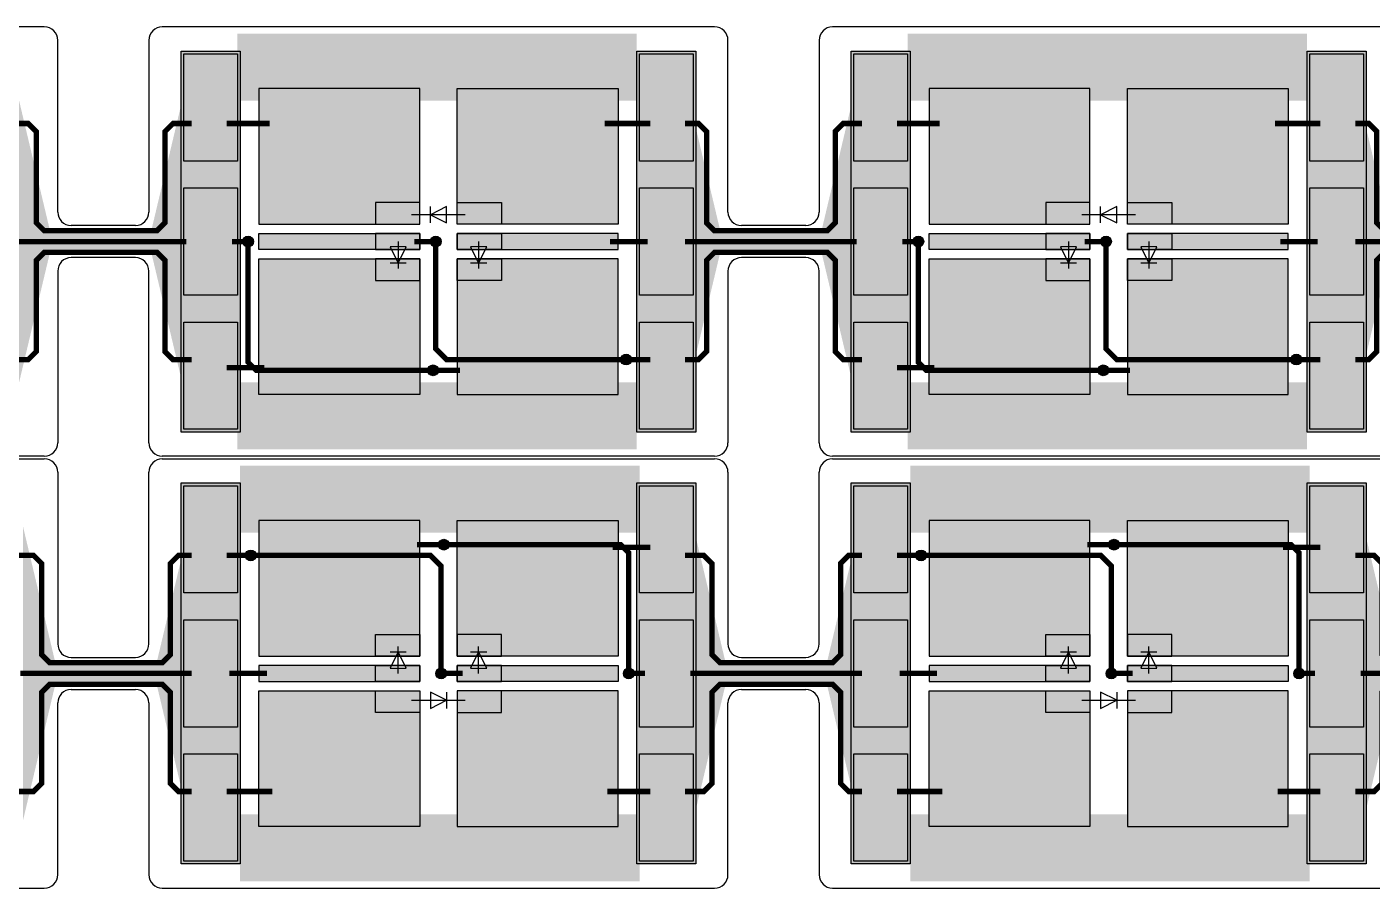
# Model space of a CAD drawing. Extents: x 1822 to 2392, y 725 to 1125.
# Drawn here: x 1937.3 to 1987.5, y 917.7 to 949.8 of the extents above; entities that cross this region are included whole.
import ezdxf

# ---------------------------------------------------------------- set-up
doc = ezdxf.new("R2010")
doc.units = 0
doc.header["$LTSCALE"] = 0.2
for name, color, linetype in [('BS', 1, 'CONTINUOUS'), ('Durchsteiger', 3, 'CONTINUOUS'), ('LED', 7, 'CONTINUOUS'), ('LS', 5, 'CONTINUOUS'), ('Rand', 6, 'CONTINUOUS')]:
    doc.layers.add(name, color=color, linetype=linetype)

msp = doc.modelspace()

# ---------------------------------------------------------------- hatches: boundary and pattern name
at = {"layer": 'BS'}
h = msp.add_hatch(color=256, dxfattribs=at)
h.paths.add_polyline_path([(1943.2, 934.8), (1945.2, 934.8), (1945.2, 938.8), (1943.2, 938.8)])
h.paths.add_polyline_path([(1943.2, 939.8), (1945.2, 939.8), (1945.2, 943.8), (1943.2, 943.8)])
h.paths.add_polyline_path([(1943.2, 944.8), (1945.2, 944.8), (1945.2, 948.8), (1943.2, 948.8)])
h = msp.add_hatch(color=256, dxfattribs=at)
h.paths.add_polyline_path([(1960.2, 934.8), (1962.2, 934.8), (1962.2, 938.8), (1960.2, 938.8)])
h.paths.add_polyline_path([(1960.2, 939.8), (1962.2, 939.8), (1962.2, 943.8), (1960.2, 943.8)])
h.paths.add_polyline_path([(1960.2, 944.8), (1962.2, 944.8), (1962.2, 948.8), (1960.2, 948.8)])
h = msp.add_hatch(color=256, dxfattribs=at)
h.paths.add_polyline_path([(1968.2, 934.8), (1970.2, 934.8), (1970.2, 938.8), (1968.2, 938.8)])
h.paths.add_polyline_path([(1968.2, 939.8), (1970.2, 939.8), (1970.2, 943.8), (1968.2, 943.8)])
h.paths.add_polyline_path([(1968.2, 944.8), (1970.2, 944.8), (1970.2, 948.8), (1968.2, 948.8)])
h = msp.add_hatch(color=256, dxfattribs=at)
h.paths.add_polyline_path([(1985.2, 934.8), (1987.2, 934.8), (1987.2, 938.8), (1985.2, 938.8)])
h.paths.add_polyline_path([(1985.2, 939.8), (1987.2, 939.8), (1987.2, 943.8), (1985.2, 943.8)])
h.paths.add_polyline_path([(1985.2, 944.8), (1987.2, 944.8), (1987.2, 948.8), (1985.2, 948.8)])
h = msp.add_hatch(color=256, dxfattribs=at)
h.paths.add_polyline_path([(1959.4, 936.1), (1959.4, 941.15), (1955.05, 941.15), (1955.05, 940.35), (1953.4, 940.35), (1953.4, 936.1)])
h.paths.add_polyline_path([(1959.4, 941.5), (1959.4, 942.1), (1955.05, 942.1), (1955.05, 941.5)])
h.paths.add_polyline_path([(1959.4, 942.45), (1959.4, 947.5), (1953.4, 947.5), (1953.4, 943.25), (1955.05, 943.25), (1955.05, 942.45)])
h.paths.add_polyline_path([(1950.35, 942.45), (1950.35, 943.25), (1952, 943.25), (1952, 947.5), (1946, 947.5), (1946, 942.45)])
h.paths.add_polyline_path([(1950.35, 941.5), (1950.35, 942.1), (1946, 942.1), (1946, 941.5)])
h.paths.add_polyline_path([(1952, 936.1), (1952, 940.35), (1950.35, 940.35), (1950.35, 941.15), (1946, 941.15), (1946, 936.1)])
h.paths.add_polyline_path([(1952, 940.35), (1952, 941.15), (1951.275, 941.15), (1951.2, 941), (1951.125, 941.15), (1950.35, 941.15), (1950.35, 940.35)], flags=17)
h.paths.add_polyline_path([(1952, 941.5), (1952, 942.1), (1950.35, 942.1), (1950.35, 941.5), (1950.95, 941.5), (1950.9, 941.6), (1951.5, 941.6), (1951.45, 941.5)])
h.paths.add_polyline_path([(1952, 942.45), (1952, 943.25), (1950.35, 943.25), (1950.35, 942.45)], flags=17)
h.paths.add_polyline_path([(1955.05, 942.45), (1955.05, 943.25), (1953.4, 943.25), (1953.4, 942.45)], flags=16)
h.paths.add_polyline_path([(1955.05, 941.5), (1955.05, 942.1), (1953.4, 942.1), (1953.4, 941.5), (1953.95, 941.5), (1953.9, 941.6), (1954.5, 941.6), (1954.45, 941.5)])
h.paths.add_polyline_path([(1955.05, 940.35), (1955.05, 941.15), (1954.275, 941.15), (1954.2, 941), (1954.125, 941.15), (1953.4, 941.15), (1953.4, 940.35)], flags=17)
h = msp.add_hatch(color=256, dxfattribs=at)
h.paths.add_polyline_path([(1984.4, 936.1), (1984.4, 941.15), (1980.05, 941.15), (1980.05, 940.35), (1978.4, 940.35), (1978.4, 936.1)])
h.paths.add_polyline_path([(1984.4, 941.5), (1984.4, 942.1), (1980.05, 942.1), (1980.05, 941.5)])
h.paths.add_polyline_path([(1984.4, 942.45), (1984.4, 947.5), (1978.4, 947.5), (1978.4, 943.25), (1980.05, 943.25), (1980.05, 942.45)])
h.paths.add_polyline_path([(1975.35, 942.45), (1975.35, 943.25), (1977, 943.25), (1977, 947.5), (1971, 947.5), (1971, 942.45)])
h.paths.add_polyline_path([(1975.35, 941.5), (1975.35, 942.1), (1971, 942.1), (1971, 941.5)])
h.paths.add_polyline_path([(1977, 936.1), (1977, 940.35), (1975.35, 940.35), (1975.35, 941.15), (1971, 941.15), (1971, 936.1)])
h.paths.add_polyline_path([(1977, 940.35), (1977, 941.15), (1976.275, 941.15), (1976.2, 941), (1976.125, 941.15), (1975.35, 941.15), (1975.35, 940.35)], flags=17)
h.paths.add_polyline_path([(1977, 941.5), (1977, 942.1), (1975.35, 942.1), (1975.35, 941.5), (1975.95, 941.5), (1975.9, 941.6), (1976.5, 941.6), (1976.45, 941.5)])
h.paths.add_polyline_path([(1977, 942.45), (1977, 943.25), (1975.35, 943.25), (1975.35, 942.45)], flags=17)
h.paths.add_polyline_path([(1980.05, 942.45), (1980.05, 943.25), (1978.4, 943.25), (1978.4, 942.45)], flags=16)
h.paths.add_polyline_path([(1980.05, 941.5), (1980.05, 942.1), (1978.4, 942.1), (1978.4, 941.5), (1978.95, 941.5), (1978.9, 941.6), (1979.5, 941.6), (1979.45, 941.5)])
h.paths.add_polyline_path([(1980.05, 940.35), (1980.05, 941.15), (1979.275, 941.15), (1979.2, 941), (1979.125, 941.15), (1978.4, 941.15), (1978.4, 940.35)], flags=17)
h = msp.add_hatch(color=256, dxfattribs=at)
h.paths.add_polyline_path([(1945.2, 932.7), (1943.2, 932.7), (1943.2, 928.7), (1945.2, 928.7)])
h.paths.add_polyline_path([(1945.2, 927.7), (1943.2, 927.7), (1943.2, 923.7), (1945.2, 923.7)])
h.paths.add_polyline_path([(1945.2, 922.7), (1943.2, 922.7), (1943.2, 918.7), (1945.2, 918.7)])
h = msp.add_hatch(color=256, dxfattribs=at)
h.paths.add_polyline_path([(1962.2, 932.7), (1960.2, 932.7), (1960.2, 928.7), (1962.2, 928.7)])
h.paths.add_polyline_path([(1962.2, 927.7), (1960.2, 927.7), (1960.2, 923.7), (1962.2, 923.7)])
h.paths.add_polyline_path([(1962.2, 922.7), (1960.2, 922.7), (1960.2, 918.7), (1962.2, 918.7)])
h = msp.add_hatch(color=256, dxfattribs=at)
h.paths.add_polyline_path([(1970.2, 932.7), (1968.2, 932.7), (1968.2, 928.7), (1970.2, 928.7)])
h.paths.add_polyline_path([(1970.2, 927.7), (1968.2, 927.7), (1968.2, 923.7), (1970.2, 923.7)])
h.paths.add_polyline_path([(1970.2, 922.7), (1968.2, 922.7), (1968.2, 918.7), (1970.2, 918.7)])
h = msp.add_hatch(color=256, dxfattribs=at)
h.paths.add_polyline_path([(1987.2, 932.7), (1985.2, 932.7), (1985.2, 928.7), (1987.2, 928.7)])
h.paths.add_polyline_path([(1987.2, 927.7), (1985.2, 927.7), (1985.2, 923.7), (1987.2, 923.7)])
h.paths.add_polyline_path([(1987.2, 922.7), (1985.2, 922.7), (1985.2, 918.7), (1987.2, 918.7)])
h = msp.add_hatch(color=256, dxfattribs=at)
h.paths.add_polyline_path([(1946, 931.4), (1946, 926.35), (1950.35, 926.35), (1950.35, 927.15), (1952, 927.15), (1952, 931.4)])
h.paths.add_polyline_path([(1946, 926), (1946, 925.4), (1950.35, 925.4), (1950.35, 926)])
h.paths.add_polyline_path([(1946, 925.05), (1946, 920), (1952, 920), (1952, 924.25), (1950.35, 924.25), (1950.35, 925.05)])
h.paths.add_polyline_path([(1955.05, 925.05), (1955.05, 924.25), (1953.4, 924.25), (1953.4, 920), (1959.4, 920), (1959.4, 925.05)])
h.paths.add_polyline_path([(1955.05, 926), (1955.05, 925.4), (1959.4, 925.4), (1959.4, 926)])
h.paths.add_polyline_path([(1953.4, 931.4), (1953.4, 927.15), (1955.05, 927.15), (1955.05, 926.35), (1959.4, 926.35), (1959.4, 931.4)])
h.paths.add_polyline_path([(1953.4, 927.15), (1953.4, 926.35), (1954.125, 926.35), (1954.2, 926.5), (1954.275, 926.35), (1955.05, 926.35), (1955.05, 927.15)], flags=17)
h.paths.add_polyline_path([(1953.4, 926), (1953.4, 925.4), (1955.05, 925.4), (1955.05, 926), (1954.45, 926), (1954.5, 925.9), (1953.9, 925.9), (1953.95, 926)])
h.paths.add_polyline_path([(1953.4, 925.05), (1953.4, 924.25), (1955.05, 924.25), (1955.05, 925.05)], flags=17)
h.paths.add_polyline_path([(1950.35, 925.05), (1950.35, 924.25), (1952, 924.25), (1952, 925.05)], flags=16)
h.paths.add_polyline_path([(1950.35, 926), (1950.35, 925.4), (1952, 925.4), (1952, 926), (1951.45, 926), (1951.5, 925.9), (1950.9, 925.9), (1950.95, 926)])
h.paths.add_polyline_path([(1950.35, 927.15), (1950.35, 926.35), (1951.125, 926.35), (1951.2, 926.5), (1951.275, 926.35), (1952, 926.35), (1952, 927.15)], flags=17)
h = msp.add_hatch(color=256, dxfattribs=at)
h.paths.add_polyline_path([(1971, 931.4), (1971, 926.35), (1975.35, 926.35), (1975.35, 927.15), (1977, 927.15), (1977, 931.4)])
h.paths.add_polyline_path([(1971, 926), (1971, 925.4), (1975.35, 925.4), (1975.35, 926)])
h.paths.add_polyline_path([(1971, 925.05), (1971, 920), (1977, 920), (1977, 924.25), (1975.35, 924.25), (1975.35, 925.05)])
h.paths.add_polyline_path([(1980.05, 925.05), (1980.05, 924.25), (1978.4, 924.25), (1978.4, 920), (1984.4, 920), (1984.4, 925.05)])
h.paths.add_polyline_path([(1980.05, 926), (1980.05, 925.4), (1984.4, 925.4), (1984.4, 926)])
h.paths.add_polyline_path([(1978.4, 931.4), (1978.4, 927.15), (1980.05, 927.15), (1980.05, 926.35), (1984.4, 926.35), (1984.4, 931.4)])
h.paths.add_polyline_path([(1978.4, 927.15), (1978.4, 926.35), (1979.125, 926.35), (1979.2, 926.5), (1979.275, 926.35), (1980.05, 926.35), (1980.05, 927.15)], flags=17)
h.paths.add_polyline_path([(1978.4, 926), (1978.4, 925.4), (1980.05, 925.4), (1980.05, 926), (1979.45, 926), (1979.5, 925.9), (1978.9, 925.9), (1978.95, 926)])
h.paths.add_polyline_path([(1978.4, 925.05), (1978.4, 924.25), (1980.05, 924.25), (1980.05, 925.05)], flags=17)
h.paths.add_polyline_path([(1975.35, 925.05), (1975.35, 924.25), (1977, 924.25), (1977, 925.05)], flags=16)
h.paths.add_polyline_path([(1975.35, 926), (1975.35, 925.4), (1977, 925.4), (1977, 926), (1976.45, 926), (1976.5, 925.9), (1975.9, 925.9), (1975.95, 926)])
h.paths.add_polyline_path([(1975.35, 927.15), (1975.35, 926.35), (1976.125, 926.35), (1976.2, 926.5), (1976.275, 926.35), (1977, 926.35), (1977, 927.15)], flags=17)
at = {"layer": 'Durchsteiger'}
for points in [[(1945.6, 941.6, 1), (1945.6, 942, 1)], [(1952.6, 941.6, 1), (1952.6, 942, 1)], [(1970.6, 941.6, 1), (1970.6, 942, 1)], [(1977.6, 941.6, 1), (1977.6, 942, 1)], [(1959.7, 937.2, 1), (1959.7, 937.6, 1)], [(1984.7, 937.2, 1), (1984.7, 937.6, 1)], [(1952.5, 936.8, 1), (1952.5, 937.2, 1)], [(1977.5, 936.8, 1), (1977.5, 937.2, 1)], [(1945.7, 930.3, 1), (1945.7, 929.9, 1)], [(1952.9, 930.7, 1), (1952.9, 930.3, 1)], [(1970.7, 930.3, 1), (1970.7, 929.9, 1)], [(1977.9, 930.7, 1), (1977.9, 930.3, 1)], [(1952.8, 925.9, 1), (1952.8, 925.5, 1)], [(1959.8, 925.9, 1), (1959.8, 925.5, 1)], [(1977.8, 925.9, 1), (1977.8, 925.5, 1)], [(1984.8, 925.9, 1), (1984.8, 925.5, 1)]]:
    msp.add_hatch(color=256, dxfattribs=at).paths.add_polyline_path(points)
at = {"layer": 'LS'}
for points in [[(1945.3, 948.9), (1943.1, 948.9), (1943.1, 934.7), (1945.3, 934.7)], [(1962.3, 948.9), (1960.1, 948.9), (1960.1, 934.7), (1962.3, 934.7)], [(1970.3, 948.9), (1968.1, 948.9), (1968.1, 934.7), (1970.3, 934.7)], [(1987.3, 948.9), (1985.1, 948.9), (1985.1, 934.7), (1987.3, 934.7)], [(1945.3, 932.8), (1943.1, 932.8), (1943.1, 918.6), (1945.3, 918.6)], [(1962.3, 932.8), (1960.1, 932.8), (1960.1, 918.6), (1962.3, 918.6)], [(1970.3, 932.8), (1968.1, 932.8), (1968.1, 918.6), (1970.3, 918.6)], [(1987.3, 932.8), (1985.1, 932.8), (1985.1, 918.6), (1987.3, 918.6)]]:
    msp.add_hatch(color=256, dxfattribs=at).paths.add_polyline_path(points)

# ---------------------------------------------------------------- linework, layer by layer
at = {"layer": 'BS'}
for p, q in [((1952.8, 941.8), (1952.6, 941.8)), ((1952.7, 941.9), (1952.7, 941.7)), ((1977.8, 941.8), (1977.6, 941.8)), ((1977.7, 941.9), (1977.7, 941.7)), ((1952.7, 925.6), (1952.7, 925.8)), ((1977.7, 925.6), (1977.7, 925.8)), ((1952.6, 925.7), (1952.8, 925.7)), ((1977.6, 925.7), (1977.8, 925.7))]:
    msp.add_line(p, q, dxfattribs=at)
for points in [[(1945.2, 948.8), (1945.2, 944.8), (1943.2, 944.8), (1943.2, 948.8)], [(1962.2, 948.8), (1962.2, 944.8), (1960.2, 944.8), (1960.2, 948.8)], [(1970.2, 948.8), (1970.2, 944.8), (1968.2, 944.8), (1968.2, 948.8)], [(1987.2, 948.8), (1987.2, 944.8), (1985.2, 944.8), (1985.2, 948.8)], [(1952, 942.45), (1952, 947.5), (1946, 947.5), (1946, 942.45)], [(1953.4, 942.45), (1953.4, 947.5), (1959.4, 947.5), (1959.4, 942.45)], [(1977, 942.45), (1977, 947.5), (1971, 947.5), (1971, 942.45)], [(1978.4, 942.45), (1978.4, 947.5), (1984.4, 947.5), (1984.4, 942.45)], [(1945.2, 943.8), (1945.2, 939.8), (1943.2, 939.8), (1943.2, 943.8)], [(1962.2, 943.8), (1962.2, 939.8), (1960.2, 939.8), (1960.2, 943.8)], [(1970.2, 943.8), (1970.2, 939.8), (1968.2, 939.8), (1968.2, 943.8)], [(1987.2, 943.8), (1987.2, 939.8), (1985.2, 939.8), (1985.2, 943.8)], [(1950.35, 943.25), (1950.35, 942.45), (1952, 942.45), (1952, 943.25)], [(1955.05, 943.25), (1955.05, 942.45), (1953.4, 942.45), (1953.4, 943.25)], [(1975.35, 943.25), (1975.35, 942.45), (1977, 942.45), (1977, 943.25)], [(1980.05, 943.25), (1980.05, 942.45), (1978.4, 942.45), (1978.4, 943.25)], [(1952, 942.1), (1952, 941.5), (1946, 941.5), (1946, 942.1)], [(1950.35, 942.1), (1950.35, 941.5), (1952, 941.5), (1952, 942.1)], [(1955.05, 942.1), (1955.05, 941.5), (1953.4, 941.5), (1953.4, 942.1)], [(1953.4, 942.1), (1953.4, 941.5), (1959.4, 941.5), (1959.4, 942.1)], [(1977, 942.1), (1977, 941.5), (1971, 941.5), (1971, 942.1)], [(1975.35, 942.1), (1975.35, 941.5), (1977, 941.5), (1977, 942.1)], [(1980.05, 942.1), (1980.05, 941.5), (1978.4, 941.5), (1978.4, 942.1)], [(1978.4, 942.1), (1978.4, 941.5), (1984.4, 941.5), (1984.4, 942.1)], [(1952, 941.15), (1952, 936.1), (1946, 936.1), (1946, 941.15)], [(1950.35, 941.15), (1950.35, 940.35), (1952, 940.35), (1952, 941.15)], [(1955.05, 941.15), (1955.05, 940.35), (1953.4, 940.35), (1953.4, 941.15)], [(1953.4, 941.15), (1953.4, 936.1), (1959.4, 936.1), (1959.4, 941.15)], [(1977, 941.15), (1977, 936.1), (1971, 936.1), (1971, 941.15)], [(1975.35, 941.15), (1975.35, 940.35), (1977, 940.35), (1977, 941.15)], [(1980.05, 941.15), (1980.05, 940.35), (1978.4, 940.35), (1978.4, 941.15)], [(1978.4, 941.15), (1978.4, 936.1), (1984.4, 936.1), (1984.4, 941.15)], [(1945.2, 938.8), (1945.2, 934.8), (1943.2, 934.8), (1943.2, 938.8)], [(1962.2, 938.8), (1962.2, 934.8), (1960.2, 934.8), (1960.2, 938.8)], [(1970.2, 938.8), (1970.2, 934.8), (1968.2, 934.8), (1968.2, 938.8)], [(1987.2, 938.8), (1987.2, 934.8), (1985.2, 934.8), (1985.2, 938.8)], [(1943.2, 928.7), (1943.2, 932.7), (1945.2, 932.7), (1945.2, 928.7)], [(1960.2, 928.7), (1960.2, 932.7), (1962.2, 932.7), (1962.2, 928.7)], [(1968.2, 928.7), (1968.2, 932.7), (1970.2, 932.7), (1970.2, 928.7)], [(1985.2, 928.7), (1985.2, 932.7), (1987.2, 932.7), (1987.2, 928.7)], [(1952, 926.35), (1952, 931.4), (1946, 931.4), (1946, 926.35)], [(1953.4, 926.35), (1953.4, 931.4), (1959.4, 931.4), (1959.4, 926.35)], [(1977, 926.35), (1977, 931.4), (1971, 931.4), (1971, 926.35)], [(1978.4, 926.35), (1978.4, 931.4), (1984.4, 931.4), (1984.4, 926.35)], [(1943.2, 923.7), (1943.2, 927.7), (1945.2, 927.7), (1945.2, 923.7)], [(1960.2, 923.7), (1960.2, 927.7), (1962.2, 927.7), (1962.2, 923.7)], [(1968.2, 923.7), (1968.2, 927.7), (1970.2, 927.7), (1970.2, 923.7)], [(1985.2, 923.7), (1985.2, 927.7), (1987.2, 927.7), (1987.2, 923.7)], [(1950.35, 926.35), (1950.35, 927.15), (1952, 927.15), (1952, 926.35)], [(1955.05, 926.35), (1955.05, 927.15), (1953.4, 927.15), (1953.4, 926.35)], [(1975.35, 926.35), (1975.35, 927.15), (1977, 927.15), (1977, 926.35)], [(1980.05, 926.35), (1980.05, 927.15), (1978.4, 927.15), (1978.4, 926.35)], [(1952, 925.4), (1952, 926), (1946, 926), (1946, 925.4)], [(1950.35, 925.4), (1950.35, 926), (1952, 926), (1952, 925.4)], [(1955.05, 925.4), (1955.05, 926), (1953.4, 926), (1953.4, 925.4)], [(1953.4, 925.4), (1953.4, 926), (1959.4, 926), (1959.4, 925.4)], [(1977, 925.4), (1977, 926), (1971, 926), (1971, 925.4)], [(1975.35, 925.4), (1975.35, 926), (1977, 926), (1977, 925.4)], [(1980.05, 925.4), (1980.05, 926), (1978.4, 926), (1978.4, 925.4)], [(1978.4, 925.4), (1978.4, 926), (1984.4, 926), (1984.4, 925.4)], [(1952, 925.05), (1952, 920), (1946, 920), (1946, 925.05)], [(1950.35, 924.25), (1950.35, 925.05), (1952, 925.05), (1952, 924.25)], [(1955.05, 924.25), (1955.05, 925.05), (1953.4, 925.05), (1953.4, 924.25)], [(1953.4, 925.05), (1953.4, 920), (1959.4, 920), (1959.4, 925.05)], [(1977, 925.05), (1977, 920), (1971, 920), (1971, 925.05)], [(1975.35, 924.25), (1975.35, 925.05), (1977, 925.05), (1977, 924.25)], [(1980.05, 924.25), (1980.05, 925.05), (1978.4, 925.05), (1978.4, 924.25)], [(1978.4, 925.05), (1978.4, 920), (1984.4, 920), (1984.4, 925.05)], [(1943.2, 918.7), (1943.2, 922.7), (1945.2, 922.7), (1945.2, 918.7)], [(1960.2, 918.7), (1960.2, 922.7), (1962.2, 922.7), (1962.2, 918.7)], [(1968.2, 918.7), (1968.2, 922.7), (1970.2, 922.7), (1970.2, 918.7)], [(1985.2, 918.7), (1985.2, 922.7), (1987.2, 922.7), (1987.2, 918.7)]]:
    msp.add_lwpolyline(points, close=True, dxfattribs=at)
at = {"layer": 'BS', "const_width": 0.2}
for points in [[(1940.3, 942.2), (1938, 942.2), (1937.7, 942.5), (1937.7, 945.9), (1937.4, 946.2), (1936.9, 946.2)], [(1943.5, 946.2), (1942.8, 946.2), (1942.5, 945.9), (1942.5, 942.5), (1942.2, 942.2), (1940.3, 942.2)], [(1946.4, 946.2), (1944.8, 946.2)], [(1960.6, 946.2), (1958.9, 946.2)], [(1965.3, 942.2), (1963, 942.2), (1962.7, 942.5), (1962.7, 945.9), (1962.4, 946.2), (1961.9, 946.2)], [(1968.5, 946.2), (1967.8, 946.2), (1967.5, 945.9), (1967.5, 942.5), (1967.2, 942.2), (1965.3, 942.2)], [(1971.4, 946.2), (1969.8, 946.2)], [(1985.6, 946.2), (1983.9, 946.2)], [(1990.3, 942.2), (1988, 942.2), (1987.7, 942.5), (1987.7, 945.9), (1987.4, 946.2), (1986.9, 946.2)], [(1940.3, 941.8), (1936.9, 941.8)], [(1943.3, 941.8), (1940.3, 941.8)], [(1945.5, 941.8), (1945, 941.8)], [(1952.5, 941.8), (1951.8, 941.8)], [(1960.5, 941.8), (1959.1, 941.8)], [(1965.3, 941.8), (1961.9, 941.8)], [(1968.3, 941.8), (1965.3, 941.8)], [(1970.5, 941.8), (1970, 941.8)], [(1977.5, 941.8), (1976.8, 941.8)], [(1985.5, 941.8), (1984.1, 941.8)], [(1990.3, 941.8), (1986.9, 941.8)], [(1940.3, 941.4), (1938, 941.4), (1937.7, 941.1), (1937.7, 937.7), (1937.4, 937.4), (1936.9, 937.4)], [(1943.5, 937.4), (1942.8, 937.4), (1942.5, 937.7), (1942.5, 941.1), (1942.2, 941.4), (1940.3, 941.4)], [(1965.3, 941.4), (1963, 941.4), (1962.7, 941.1), (1962.7, 937.7), (1962.4, 937.4), (1961.9, 937.4)], [(1968.5, 937.4), (1967.8, 937.4), (1967.5, 937.7), (1967.5, 941.1), (1967.2, 941.4), (1965.3, 941.4)], [(1990.3, 941.4), (1988, 941.4), (1987.7, 941.1), (1987.7, 937.7), (1987.4, 937.4), (1986.9, 937.4)], [(1959.8, 937.4), (1960.6, 937.4)], [(1984.8, 937.4), (1985.6, 937.4)], [(1946.2, 937.1), (1944.8, 937.1)], [(1953.5, 937), (1952.6, 937)], [(1971.2, 937.1), (1969.8, 937.1)], [(1978.5, 937), (1977.6, 937)], [(1951.9, 930.5), (1952.8, 930.5)], [(1959.2, 930.4), (1960.6, 930.4)], [(1976.9, 930.5), (1977.8, 930.5)], [(1984.2, 930.4), (1985.6, 930.4)], [(1936.9, 930.1), (1937.6, 930.1), (1937.9, 929.8), (1937.9, 926.4), (1938.2, 926.1), (1940.1, 926.1)], [(1940.1, 926.1), (1942.4, 926.1), (1942.7, 926.4), (1942.7, 929.8), (1943, 930.1), (1943.5, 930.1)], [(1945.6, 930.1), (1944.8, 930.1)], [(1961.9, 930.1), (1962.6, 930.1), (1962.9, 929.8), (1962.9, 926.4), (1963.2, 926.1), (1965.1, 926.1)], [(1965.1, 926.1), (1967.4, 926.1), (1967.7, 926.4), (1967.7, 929.8), (1968, 930.1), (1968.5, 930.1)], [(1970.6, 930.1), (1969.8, 930.1)], [(1986.9, 930.1), (1987.6, 930.1), (1987.9, 929.8), (1987.9, 926.4), (1988.2, 926.1), (1990.1, 926.1)], [(1937.1, 925.7), (1940.1, 925.7)], [(1940.1, 925.7), (1943.5, 925.7)], [(1944.9, 925.7), (1946.3, 925.7)], [(1952.9, 925.7), (1953.6, 925.7)], [(1959.9, 925.7), (1960.4, 925.7)], [(1962.1, 925.7), (1965.1, 925.7)], [(1965.1, 925.7), (1968.5, 925.7)], [(1969.9, 925.7), (1971.3, 925.7)], [(1977.9, 925.7), (1978.6, 925.7)], [(1984.9, 925.7), (1985.4, 925.7)], [(1987.1, 925.7), (1990.1, 925.7)], [(1936.9, 921.3), (1937.6, 921.3), (1937.9, 921.6), (1937.9, 925), (1938.2, 925.3), (1940.1, 925.3)], [(1940.1, 925.3), (1942.4, 925.3), (1942.7, 925), (1942.7, 921.6), (1943, 921.3), (1943.5, 921.3)], [(1961.9, 921.3), (1962.6, 921.3), (1962.9, 921.6), (1962.9, 925), (1963.2, 925.3), (1965.1, 925.3)], [(1965.1, 925.3), (1967.4, 925.3), (1967.7, 925), (1967.7, 921.6), (1968, 921.3), (1968.5, 921.3)], [(1986.9, 921.3), (1987.6, 921.3), (1987.9, 921.6), (1987.9, 925), (1988.2, 925.3), (1990.1, 925.3)], [(1944.8, 921.3), (1946.5, 921.3)], [(1959, 921.3), (1960.6, 921.3)], [(1969.8, 921.3), (1971.5, 921.3)], [(1984, 921.3), (1985.6, 921.3)]]:
    msp.add_lwpolyline(points, dxfattribs=at)
at = {"layer": 'Durchsteiger'}
for centre in [(1945.6, 941.8), (1952.6, 941.8), (1970.6, 941.8), (1977.6, 941.8), (1959.7, 937.4), (1984.7, 937.4), (1952.5, 937), (1977.5, 937), (1945.7, 930.1), (1952.9, 930.5), (1970.7, 930.1), (1977.9, 930.5), (1952.8, 925.7), (1959.8, 925.7), (1977.8, 925.7), (1984.8, 925.7)]:
    msp.add_circle(centre, 0.2, dxfattribs=at)
at = {"layer": 'LED'}
for p, q in [((1953.7, 942.8), (1951.7, 942.8)), ((1953, 943.1), (1952.4, 942.8)), ((1952.4, 942.5), (1952.4, 943.1)), ((1952.4, 942.8), (1953, 942.5)), ((1953, 942.5), (1953, 943.1)), ((1978.7, 942.8), (1976.7, 942.8)), ((1978, 943.1), (1977.4, 942.8)), ((1977.4, 942.5), (1977.4, 943.1)), ((1977.4, 942.8), (1978, 942.5)), ((1978, 942.5), (1978, 943.1)), ((1951.2, 941.8), (1951.2, 940.8)), ((1954.2, 941.8), (1954.2, 940.8)), ((1976.2, 941.8), (1976.2, 940.8)), ((1979.2, 941.8), (1979.2, 940.8)), ((1951.5, 941.6), (1950.9, 941.6)), ((1950.9, 941.6), (1951.2, 941)), ((1951.2, 941), (1951.5, 941.6)), ((1954.5, 941.6), (1953.9, 941.6)), ((1953.9, 941.6), (1954.2, 941)), ((1954.2, 941), (1954.5, 941.6)), ((1976.5, 941.6), (1975.9, 941.6)), ((1975.9, 941.6), (1976.2, 941)), ((1976.2, 941), (1976.5, 941.6)), ((1979.5, 941.6), (1978.9, 941.6)), ((1978.9, 941.6), (1979.2, 941)), ((1979.2, 941), (1979.5, 941.6)), ((1951.5, 941), (1950.9, 941)), ((1954.5, 941), (1953.9, 941)), ((1976.5, 941), (1975.9, 941)), ((1979.5, 941), (1978.9, 941)), ((1951.2, 926.5), (1950.9, 925.9)), ((1950.9, 926.5), (1951.5, 926.5)), ((1951.2, 925.7), (1951.2, 926.7)), ((1951.5, 925.9), (1951.2, 926.5)), ((1954.2, 926.5), (1953.9, 925.9)), ((1953.9, 926.5), (1954.5, 926.5)), ((1954.2, 925.7), (1954.2, 926.7)), ((1954.5, 925.9), (1954.2, 926.5)), ((1976.2, 926.5), (1975.9, 925.9)), ((1975.9, 926.5), (1976.5, 926.5)), ((1976.2, 925.7), (1976.2, 926.7)), ((1976.5, 925.9), (1976.2, 926.5)), ((1979.2, 926.5), (1978.9, 925.9)), ((1978.9, 926.5), (1979.5, 926.5)), ((1979.2, 925.7), (1979.2, 926.7)), ((1979.5, 925.9), (1979.2, 926.5)), ((1950.9, 925.9), (1951.5, 925.9)), ((1953.9, 925.9), (1954.5, 925.9)), ((1975.9, 925.9), (1976.5, 925.9)), ((1978.9, 925.9), (1979.5, 925.9)), ((1952.4, 925), (1952.4, 924.4)), ((1953, 924.7), (1952.4, 925)), ((1953, 925), (1953, 924.4)), ((1977.4, 925), (1977.4, 924.4)), ((1978, 924.7), (1977.4, 925)), ((1978, 925), (1978, 924.4)), ((1951.7, 924.7), (1953.7, 924.7)), ((1952.4, 924.4), (1953, 924.7)), ((1976.7, 924.7), (1978.7, 924.7)), ((1977.4, 924.4), (1978, 924.7))]:
    msp.add_line(p, q, dxfattribs=at)
at = {"layer": 'LS'}
for points, const_width in [([(1960.1, 948.3), (1945.2, 948.3)], 2.5), ([(1985.1, 948.3), (1970.2, 948.3)], 2.5), ([(1940.3, 941.8), (1938.2, 941.8)], 0.9), ([(1942, 941.8), (1940.3, 941.8)], 0.9), ([(1952.4, 937), (1945.9, 937), (1945.6, 937.3), (1945.6, 941.5), (1945.6, 941.7)], 0.2), ([(1959.6, 937.4), (1957.5, 937.4), (1953, 937.4), (1952.6, 937.8), (1952.6, 941.7)], 0.2), ([(1965.3, 941.8), (1963.2, 941.8)], 0.9), ([(1967, 941.8), (1965.3, 941.8)], 0.9), ([(1977.4, 937), (1970.9, 937), (1970.6, 937.3), (1970.6, 941.5), (1970.6, 941.7)], 0.2), ([(1984.6, 937.4), (1982.5, 937.4), (1978, 937.4), (1977.6, 937.8), (1977.6, 941.7)], 0.2), ([(1960.1, 935.3), (1945.2, 935.3)], 2.5), ([(1985.1, 935.3), (1970.2, 935.3)], 2.5), ([(1945.3, 932.2), (1960.2, 932.2)], 2.5), ([(1970.3, 932.2), (1985.2, 932.2)], 2.5), ([(1953, 930.5), (1959.5, 930.5), (1959.8, 930.2), (1959.8, 926), (1959.8, 925.8)], 0.2), ([(1978, 930.5), (1984.5, 930.5), (1984.8, 930.2), (1984.8, 926), (1984.8, 925.8)], 0.2), ([(1945.8, 930.1), (1947.9, 930.1), (1952.4, 930.1), (1952.8, 929.7), (1952.8, 925.8)], 0.2), ([(1970.8, 930.1), (1972.9, 930.1), (1977.4, 930.1), (1977.8, 929.7), (1977.8, 925.8)], 0.2), ([(1938.4, 925.7), (1940.1, 925.7)], 0.9), ([(1940.1, 925.7), (1942.2, 925.7)], 0.9), ([(1963.4, 925.7), (1965.1, 925.7)], 0.9), ([(1965.1, 925.7), (1967.2, 925.7)], 0.9), ([(1945.3, 919.2), (1960.2, 919.2)], 2.5), ([(1970.3, 919.2), (1985.2, 919.2)], 2.5)]:
    msp.add_lwpolyline(points, dxfattribs=dict(at, const_width=const_width))
for points in [[(1938.2, 941.8, 0.9, 11, 0), (1937, 941.8, 15, 15, 0)], [(1942, 941.8, 0.9, 11, 0), (1943.2, 941.8, 15, 15, 0)], [(1963.2, 941.8, 0.9, 11, 0), (1962, 941.8, 15, 15, 0)], [(1967, 941.8, 0.9, 11, 0), (1968.2, 941.8, 15, 15, 0)], [(1988.2, 941.8, 0.9, 11, 0), (1987, 941.8, 15, 15, 0)], [(1992, 941.8, 0.9, 11, 0), (1993.2, 941.8, 15, 15, 0)], [(1938.4, 925.7, 0.9, 11, 0), (1937.2, 925.7, 15, 15, 0)], [(1942.2, 925.7, 0.9, 11, 0), (1943.4, 925.7, 15, 15, 0)], [(1963.4, 925.7, 0.9, 11, 0), (1962.2, 925.7, 15, 15, 0)], [(1967.2, 925.7, 0.9, 11, 0), (1968.4, 925.7, 15, 15, 0)], [(1988.4, 925.7, 0.9, 11, 0), (1987.2, 925.7, 15, 15, 0)], [(1992.2, 925.7, 0.9, 11, 0), (1993.4, 925.7, 15, 15, 0)]]:
    msp.add_lwpolyline(points, format="xyseb", dxfattribs=at)
for points in [[(1945.3, 948.9), (1945.3, 934.7), (1943.1, 934.7), (1943.1, 948.9)], [(1962.3, 948.9), (1962.3, 934.7), (1960.1, 934.7), (1960.1, 948.9)], [(1970.3, 948.9), (1970.3, 934.7), (1968.1, 934.7), (1968.1, 948.9)], [(1987.3, 948.9), (1987.3, 934.7), (1985.1, 934.7), (1985.1, 948.9)], [(1943.1, 918.6), (1943.1, 932.8), (1945.3, 932.8), (1945.3, 918.6)], [(1960.1, 918.6), (1960.1, 932.8), (1962.3, 932.8), (1962.3, 918.6)], [(1968.1, 918.6), (1968.1, 932.8), (1970.3, 932.8), (1970.3, 918.6)], [(1985.1, 918.6), (1985.1, 932.8), (1987.3, 932.8), (1987.3, 918.6)]]:
    msp.add_lwpolyline(points, close=True, dxfattribs=at)
at = {"layer": 'Rand'}
for p, q in [((1938, 949.8), (1917.4, 949.8)), ((1963, 949.8), (1942.4, 949.8)), ((1988, 949.8), (1967.4, 949.8)), ((1938.5, 942.9), (1938.5, 949.3)), ((1941.9, 949.3), (1941.9, 942.9)), ((1963.5, 942.9), (1963.5, 949.3)), ((1966.9, 949.3), (1966.9, 942.9)), ((1940.3, 942.4), (1939, 942.4)), ((1940.3, 942.4), (1939, 942.4)), ((1941.4, 942.4), (1940.3, 942.4)), ((1941.4, 942.4), (1940.3, 942.4)), ((1965.3, 942.4), (1964, 942.4)), ((1965.3, 942.4), (1964, 942.4)), ((1966.4, 942.4), (1965.3, 942.4)), ((1966.4, 942.4), (1965.3, 942.4)), ((1940.3, 941.2), (1939, 941.2)), ((1940.3, 941.2), (1939, 941.2)), ((1941.4, 941.2), (1940.3, 941.2)), ((1941.4, 941.2), (1940.3, 941.2)), ((1965.3, 941.2), (1964, 941.2)), ((1965.3, 941.2), (1964, 941.2)), ((1966.4, 941.2), (1965.3, 941.2)), ((1966.4, 941.2), (1965.3, 941.2)), ((1938.5, 940.7), (1938.5, 934.3)), ((1941.9, 934.3), (1941.9, 940.7)), ((1963.5, 940.7), (1963.5, 934.3)), ((1966.9, 934.3), (1966.9, 940.7)), ((1938, 933.8), (1917.4, 933.8)), ((1963, 933.8), (1942.4, 933.8)), ((1988, 933.8), (1967.4, 933.8)), ((1917.4, 933.7), (1938, 933.7)), ((1942.4, 933.7), (1963, 933.7)), ((1967.4, 933.7), (1988, 933.7)), ((1938.5, 933.2), (1938.5, 926.8)), ((1941.9, 926.8), (1941.9, 933.2)), ((1963.5, 933.2), (1963.5, 926.8)), ((1966.9, 926.8), (1966.9, 933.2)), ((1939, 926.3), (1940.1, 926.3)), ((1939, 926.3), (1940.1, 926.3)), ((1940.1, 926.3), (1941.4, 926.3)), ((1940.1, 926.3), (1941.4, 926.3)), ((1964, 926.3), (1965.1, 926.3)), ((1964, 926.3), (1965.1, 926.3)), ((1965.1, 926.3), (1966.4, 926.3)), ((1965.1, 926.3), (1966.4, 926.3)), ((1939, 925.1), (1940.1, 925.1)), ((1939, 925.1), (1940.1, 925.1)), ((1940.1, 925.1), (1941.4, 925.1)), ((1940.1, 925.1), (1941.4, 925.1)), ((1964, 925.1), (1965.1, 925.1)), ((1964, 925.1), (1965.1, 925.1)), ((1965.1, 925.1), (1966.4, 925.1)), ((1965.1, 925.1), (1966.4, 925.1)), ((1938.5, 918.2), (1938.5, 924.6)), ((1941.9, 924.6), (1941.9, 918.2)), ((1963.5, 918.2), (1963.5, 924.6)), ((1966.9, 924.6), (1966.9, 918.2)), ((1917.4, 917.7), (1938, 917.7)), ((1942.4, 917.7), (1963, 917.7)), ((1967.4, 917.7), (1988, 917.7))]:
    msp.add_line(p, q, dxfattribs=at)
for centre, start, end in [((1938, 949.3), 0, 90), ((1942.4, 949.3), 90, 180), ((1963, 949.3), 0, 90), ((1967.4, 949.3), 90, 180), ((1939, 942.9), 180, 270), ((1941.4, 942.9), 270, 0), ((1964, 942.9), 180, 270), ((1966.4, 942.9), 270, 0), ((1939, 940.7), 90, 180), ((1941.4, 940.7), 0, 90), ((1964, 940.7), 90, 180), ((1966.4, 940.7), 0, 90), ((1938, 934.3), 270, 0), ((1942.4, 934.3), 180, 270), ((1963, 934.3), 270, 0), ((1967.4, 934.3), 180, 270), ((1938, 933.2), 0, 90), ((1942.4, 933.2), 90, 180), ((1963, 933.2), 0, 90), ((1967.4, 933.2), 90, 180), ((1939, 926.8), 180, 270), ((1941.4, 926.8), 270, 0), ((1964, 926.8), 180, 270), ((1966.4, 926.8), 270, 0), ((1939, 924.6), 90, 180), ((1941.4, 924.6), 0, 90), ((1964, 924.6), 90, 180), ((1966.4, 924.6), 0, 90), ((1938, 918.2), 270, 0), ((1942.4, 918.2), 180, 270), ((1963, 918.2), 270, 0), ((1967.4, 918.2), 180, 270)]:
    msp.add_arc(centre, 0.5, start, end, dxfattribs=at)

doc.saveas('drawing.dxf')
